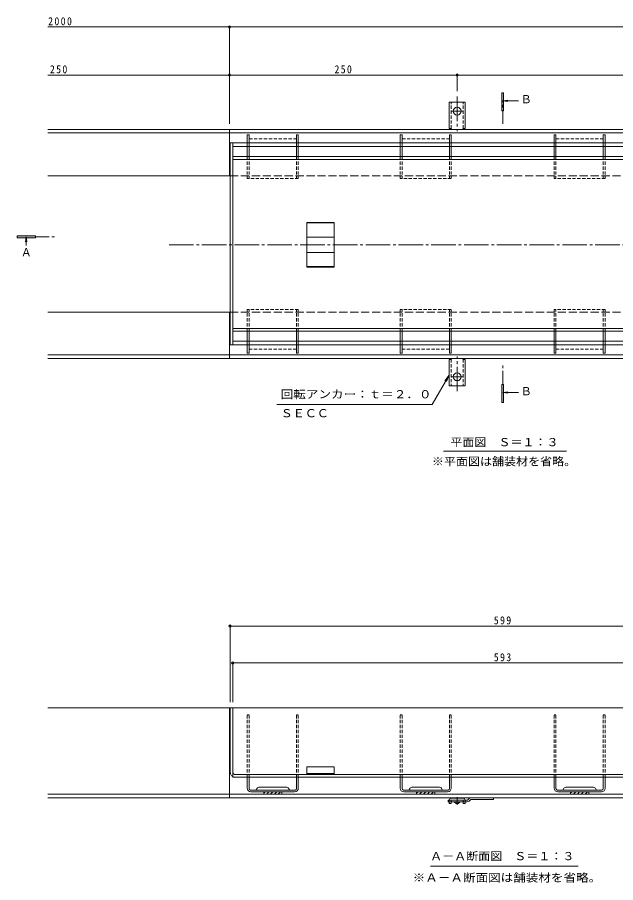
# Model space of a CAD drawing. Units: millimetres at full size, sheet at 1:3. Extents: x -1082 to 1176, y -817 to 815.
# Drawn here: x -1082 to -425, y -496 to 455 of the extents above; entities that cross this region are included whole.
import ezdxf
from ezdxf.enums import TextEntityAlignment as Align

# ---------------------------------------------------------------- set-up
doc = ezdxf.new("R2010")
doc.units = ezdxf.units.MM
doc.header["$LTSCALE"] = 3
doc.header["$PDMODE"] = 32
doc.header["$PDSIZE"] = 2.4
for name, pattern in [('CHAIN1', [8, 5, -1, 1, -1]), ('CHAIN2', [12, 9, -1, 1, -1]), ('DASHED1', [1.8, 1.2, -0.6]), ('DASHED2', [3, 2, -1]), ('DASHED3', [4, 3, -1])]:
    doc.linetypes.add(name, pattern=pattern)
for name, color, linetype, lineweight in [('B-0', 7, 'CHAIN2', 18), ('B-1', 2, 'Continuous', 18), ('B-2', 3, 'Continuous', 18), ('B-3', 4, 'Continuous', 18), ('B-4', 7, 'Continuous', 18), ('B-5', 7, 'Continuous', 18), ('B-9', 4, 'Continuous', 18), ('B-A', 6, 'Continuous', 18)]:
    doc.layers.add(name, color=color, linetype=linetype, lineweight=lineweight)
doc.styles.add('ＭＳ ゴシック', font='')
doc.styles.get('ＭＳ ゴシック').set_extended_font_data('MS Gothic')

msp = doc.modelspace()

# ---------------------------------------------------------------- linework, layer by layer
at = {"layer": 'B-0'}
msp.add_line((-915.642, 205.268), (-90.242, 205.268), dxfattribs=at)
at = {"layer": 'B-1'}
for p, q in [((-607.922, 333.134), (-607.922, 362.134)), ((-599.172, 362.134), (-607.922, 362.134)), ((-599.172, 362.134), (-590.422, 362.134)), ((-590.422, 333.134), (-590.422, 362.134)), ((-607.922, 333.134), (-606.672, 333.134)), ((-590.422, 333.134), (-591.672, 333.134)), ((-1048.672, 332.134), (-49.672, 332.134)), ((-1048.672, 328.134), (-49.672, 328.134)), ((-849.172, 281.134), (-849.172, 332.134)), ((-1048.672, 281.134), (-848.672, 281.134)), ((-1048.672, 131.134), (-848.672, 131.134)), ((-849.172, 80.134), (-849.172, 131.134)), ((-1048.672, 84.134), (-49.672, 84.134)), ((-1048.672, 80.134), (-49.672, 80.134)), ((-607.922, 79.135), (-607.922, 50.135)), ((-607.922, 79.135), (-606.672, 79.135)), ((-590.422, 79.135), (-591.672, 79.135)), ((-590.422, 79.135), (-590.422, 50.135)), ((-599.172, 50.135), (-607.922, 50.135)), ((-599.172, 50.135), (-590.422, 50.135)), ((-848.672, -303.606), (-1048.672, -303.606)), ((-849.172, -303.606), (-849.172, -402.606)), ((-49.672, -398.606), (-1048.672, -398.606)), ((-49.672, -402.606), (-1048.672, -402.606))]:
    msp.add_line(p, q, dxfattribs=at)
at = {"layer": 'B-1', "linetype": 'DASHED1'}
for p, q in [((-605.922, 332.989), (-605.922, 362.134)), ((-592.422, 332.989), (-592.422, 362.134)), ((-605.922, 79.28), (-605.922, 50.135)), ((-592.422, 79.28), (-592.422, 50.135))]:
    msp.add_line(p, q, dxfattribs=at)
at = {"layer": 'B-1', "linetype": 'CHAIN2'}
for p, q in [((-599.172, 368.082), (-599.172, 329.969)), ((-599.172, 352.134), (-604.948, 352.134)), ((-599.172, 352.134), (-593.396, 352.134)), ((-599.172, 44.187), (-599.172, 82.3)), ((-599.172, 60.135), (-604.948, 60.135)), ((-599.172, 60.135), (-593.396, 60.135))]:
    msp.add_line(p, q, dxfattribs=at)
at = {"layer": 'B-1', "linetype": 'DASHED3'}
for p, q in [((-848.672, 281.134), (-49.672, 281.134)), ((-848.672, 131.135), (-49.672, 131.135))]:
    msp.add_line(p, q, dxfattribs=at)
at = {"layer": 'B-1'}
for centre in [(-599.172, 352.134), (-599.172, 60.135)]:
    msp.add_circle(centre, 4.25, dxfattribs=at)
for centre, start, end in [((-606.672, 331.134), 30.00051, 90), ((-591.672, 331.134), 90, 149.99949), ((-606.672, 81.135), 270, 329.99949), ((-591.672, 81.135), 210.00051, 270)]:
    msp.add_arc(centre, 2, start, end, dxfattribs=at)
at = {"layer": 'B-2'}
for p, q in [((-848.672, 317.134), (-848.672, 95.134)), ((-845.672, 317.134), (-845.672, 95.134)), ((-845.672, 302.134), (-252.672, 302.134)), ((-845.672, 299.134), (-252.672, 299.134)), ((-764.172, 180.814), (-764.172, 229.723)), ((-734.172, 229.723), (-764.172, 229.723)), ((-734.172, 229.223), (-764.172, 229.223)), ((-734.172, 229.723), (-734.172, 180.814)), ((-734.172, 213.634), (-764.172, 213.634)), ((-734.172, 196.902), (-764.172, 196.902)), ((-734.172, 181.314), (-764.172, 181.314)), ((-734.172, 180.814), (-764.172, 180.814)), ((-845.672, 113.134), (-252.672, 113.134)), ((-845.672, 110.134), (-252.672, 110.134)), ((-249.672, -303.607), (-848.672, -303.607)), ((-848.672, -374.106), (-848.672, -303.607)), ((-845.672, -374.106), (-845.672, -303.607)), ((-764.172, -377.106), (-764.172, -368.606)), ((-845.672, -380.106), (-845.672, -379.303)), ((-845.672, -380.106), (-252.672, -380.106)), ((-842.672, -377.106), (-255.672, -377.106)), ((-764.172, -376.106), (-734.172, -376.106))]:
    msp.add_line(p, q, dxfattribs=at)
at = {"layer": 'B-2', "linetype": 'DASHED1'}
msp.add_line((-845.672, -379.303), (-845.672, -374.106), dxfattribs=at)
at = {"layer": 'B-2'}
msp.add_lwpolyline([(-734.172, -377.106), (-734.172, -368.606), (-764.172, -368.606)], dxfattribs=at)
for radius in [6, 3]:
    msp.add_arc((-842.672, -374.106), radius, 180, 270, dxfattribs=at)
at = {"layer": 'B-3'}
for p, q in [((-827.672, 326.134), (-829.672, 326.134)), ((-829.672, 326.134), (-829.672, 317.134)), ((-827.672, 326.134), (-827.672, 317.134)), ((-773.672, 326.134), (-775.672, 326.134)), ((-775.672, 326.134), (-775.672, 317.134)), ((-773.672, 326.134), (-773.672, 317.134)), ((-659.672, 326.134), (-661.672, 326.134)), ((-661.672, 326.134), (-661.672, 317.134)), ((-659.672, 326.134), (-659.672, 317.134)), ((-605.672, 326.134), (-607.672, 326.134)), ((-607.672, 326.134), (-607.672, 317.134)), ((-605.672, 326.134), (-605.672, 317.134)), ((-490.672, 326.134), (-492.672, 326.134)), ((-492.672, 326.134), (-492.672, 317.134)), ((-490.672, 326.134), (-490.672, 317.134)), ((-436.672, 326.134), (-438.672, 326.134)), ((-438.672, 326.134), (-438.672, 317.134)), ((-436.672, 326.134), (-436.672, 317.134)), ((-829.672, 313.134), (-829.672, 302.134)), ((-827.672, 313.134), (-827.672, 302.134)), ((-775.672, 313.134), (-775.672, 302.134)), ((-773.672, 313.134), (-773.672, 302.134)), ((-661.672, 313.134), (-661.672, 302.134)), ((-659.672, 313.134), (-659.672, 302.134)), ((-607.672, 313.134), (-607.672, 302.134)), ((-605.672, 313.134), (-605.672, 302.134)), ((-492.672, 313.134), (-492.672, 302.134)), ((-490.672, 313.134), (-490.672, 302.134)), ((-438.672, 313.134), (-438.672, 302.134)), ((-436.672, 313.134), (-436.672, 302.134)), ((-829.672, 99.134), (-829.672, 110.134)), ((-827.672, 99.134), (-827.672, 110.134)), ((-775.672, 99.134), (-775.672, 110.134)), ((-773.672, 99.134), (-773.672, 110.134)), ((-661.672, 99.134), (-661.672, 110.134)), ((-659.672, 99.134), (-659.672, 110.134)), ((-607.672, 99.134), (-607.672, 110.134)), ((-605.672, 99.134), (-605.672, 110.134)), ((-492.672, 99.134), (-492.672, 110.134)), ((-490.672, 99.134), (-490.672, 110.134)), ((-438.672, 99.134), (-438.672, 110.134)), ((-436.672, 99.134), (-436.672, 110.134)), ((-829.672, 86.135), (-829.672, 95.134)), ((-827.672, 86.135), (-827.672, 95.134)), ((-775.672, 86.135), (-775.672, 95.134)), ((-773.672, 86.135), (-773.672, 95.134)), ((-661.672, 86.135), (-661.672, 95.134)), ((-659.672, 86.135), (-659.672, 95.134)), ((-607.672, 86.135), (-607.672, 95.134)), ((-605.672, 86.135), (-605.672, 95.134)), ((-492.672, 86.135), (-492.672, 95.134)), ((-490.672, 86.135), (-490.672, 95.134)), ((-438.672, 86.135), (-438.672, 95.134)), ((-436.672, 86.135), (-436.672, 95.134)), ((-827.672, 86.135), (-829.672, 86.135)), ((-773.672, 86.135), (-775.672, 86.135)), ((-659.672, 86.135), (-661.672, 86.135)), ((-605.672, 86.135), (-607.672, 86.135)), ((-490.672, 86.135), (-492.672, 86.135)), ((-436.672, 86.135), (-438.672, 86.135)), ((-829.672, -380.106), (-827.672, -380.106)), ((-829.672, -392.106), (-829.672, -380.106)), ((-827.672, -392.606), (-827.672, -380.106)), ((-775.672, -380.106), (-773.672, -380.106)), ((-775.672, -392.606), (-775.672, -380.106)), ((-773.672, -392.106), (-773.672, -380.106)), ((-661.672, -380.106), (-659.672, -380.106)), ((-661.672, -392.106), (-661.672, -380.106)), ((-659.672, -392.606), (-659.672, -380.106)), ((-607.672, -380.106), (-605.672, -380.106)), ((-607.672, -392.606), (-607.672, -380.106)), ((-605.672, -392.106), (-605.672, -380.106)), ((-492.672, -380.106), (-490.672, -380.106)), ((-492.672, -392.106), (-492.672, -380.106)), ((-490.672, -392.606), (-490.672, -380.106)), ((-438.672, -380.106), (-436.672, -380.106)), ((-438.672, -392.606), (-438.672, -380.106)), ((-436.672, -392.106), (-436.672, -380.106)), ((-826.172, -394.106), (-777.172, -394.106)), ((-825.672, -396.106), (-777.672, -396.106)), ((-786.422, -391.106), (-816.922, -391.106)), ((-810.128, -396.106), (-811.672, -397.65)), ((-805.886, -396.106), (-808.386, -398.606)), ((-801.643, -396.106), (-804.143, -398.606)), ((-797.4, -396.106), (-799.9, -398.606)), ((-793.158, -396.106), (-795.658, -398.606)), ((-791.672, -398.606), (-791.672, -396.106)), ((-609.172, -394.106), (-658.172, -394.106)), ((-657.672, -396.106), (-609.672, -396.106)), ((-618.422, -391.106), (-648.922, -391.106)), ((-642.128, -396.106), (-643.672, -397.65)), ((-637.886, -396.106), (-640.386, -398.606)), ((-633.643, -396.106), (-636.143, -398.606)), ((-629.4, -396.106), (-631.9, -398.606)), ((-625.158, -396.106), (-627.658, -398.606)), ((-623.672, -398.606), (-623.672, -396.106)), ((-440.172, -394.106), (-489.172, -394.106)), ((-440.672, -396.106), (-488.672, -396.106)), ((-449.422, -391.106), (-479.922, -391.106)), ((-473.128, -396.106), (-474.672, -397.65)), ((-468.886, -396.106), (-471.386, -398.606)), ((-464.643, -396.106), (-467.143, -398.606)), ((-460.4, -396.106), (-462.9, -398.606)), ((-456.158, -396.106), (-458.658, -398.606)), ((-454.672, -398.606), (-454.672, -396.106))]:
    msp.add_line(p, q, dxfattribs=at)
at = {"layer": 'B-3', "linetype": 'DASHED1'}
for p, q in [((-829.672, 317.134), (-829.672, 313.134)), ((-827.672, 321.634), (-775.672, 321.634)), ((-827.672, 317.134), (-827.672, 313.134)), ((-775.672, 317.134), (-775.672, 313.134)), ((-773.672, 317.134), (-773.672, 313.134)), ((-661.672, 317.134), (-661.672, 313.134)), ((-659.672, 321.634), (-607.672, 321.634)), ((-659.672, 317.134), (-659.672, 313.134)), ((-607.672, 317.134), (-607.672, 313.134)), ((-605.672, 317.134), (-605.672, 313.134)), ((-492.672, 317.134), (-492.672, 313.134)), ((-490.672, 321.634), (-438.672, 321.634)), ((-490.672, 317.134), (-490.672, 313.134)), ((-438.672, 317.134), (-438.672, 313.134)), ((-436.672, 317.134), (-436.672, 313.134)), ((-829.672, 302.134), (-829.672, 278.134)), ((-827.672, 302.134), (-827.672, 278.134)), ((-775.672, 302.134), (-775.672, 278.134)), ((-773.672, 302.134), (-773.672, 278.134)), ((-661.672, 302.134), (-661.672, 278.134)), ((-659.672, 302.134), (-659.672, 278.134)), ((-607.672, 302.134), (-607.672, 278.134)), ((-605.672, 302.134), (-605.672, 278.134)), ((-492.672, 302.134), (-492.672, 278.134)), ((-490.672, 302.134), (-490.672, 278.134)), ((-438.672, 302.134), (-438.672, 278.134)), ((-436.672, 302.134), (-436.672, 278.134)), ((-773.672, 278.134), (-829.672, 278.134)), ((-605.672, 278.134), (-661.672, 278.134)), ((-436.672, 278.134), (-492.672, 278.134)), ((-773.672, 134.134), (-829.672, 134.134)), ((-829.672, 110.134), (-829.672, 134.134)), ((-827.672, 110.134), (-827.672, 134.134)), ((-775.672, 110.134), (-775.672, 134.134)), ((-773.672, 110.134), (-773.672, 134.134)), ((-605.672, 134.134), (-661.672, 134.134)), ((-661.672, 110.134), (-661.672, 134.134)), ((-659.672, 110.134), (-659.672, 134.134)), ((-607.672, 110.134), (-607.672, 134.134)), ((-605.672, 110.134), (-605.672, 134.134)), ((-436.672, 134.134), (-492.672, 134.134)), ((-492.672, 110.134), (-492.672, 134.134)), ((-490.672, 110.134), (-490.672, 134.134)), ((-438.672, 110.134), (-438.672, 134.134)), ((-436.672, 110.134), (-436.672, 134.134)), ((-829.672, 95.134), (-829.672, 99.134)), ((-827.672, 95.134), (-827.672, 99.134)), ((-775.672, 95.134), (-775.672, 99.134)), ((-773.672, 95.134), (-773.672, 99.134)), ((-661.672, 95.134), (-661.672, 99.134)), ((-659.672, 95.134), (-659.672, 99.134)), ((-607.672, 95.134), (-607.672, 99.134)), ((-605.672, 95.134), (-605.672, 99.134)), ((-492.672, 95.134), (-492.672, 99.134)), ((-490.672, 95.134), (-490.672, 99.134)), ((-438.672, 95.134), (-438.672, 99.134)), ((-436.672, 95.134), (-436.672, 99.134)), ((-775.672, 90.634), (-827.672, 90.634)), ((-607.672, 90.634), (-659.672, 90.634)), ((-438.672, 90.634), (-490.672, 90.634)), ((-829.672, -311.607), (-827.672, -311.607)), ((-829.672, -380.106), (-829.672, -311.607)), ((-827.672, -380.106), (-827.672, -311.607)), ((-775.672, -311.607), (-773.672, -311.607)), ((-775.672, -380.106), (-775.672, -311.607)), ((-773.672, -380.106), (-773.672, -311.607)), ((-661.672, -311.607), (-659.672, -311.607)), ((-661.672, -380.106), (-661.672, -311.607)), ((-659.672, -380.106), (-659.672, -311.607)), ((-607.672, -311.607), (-605.672, -311.607)), ((-607.672, -380.106), (-607.672, -311.607)), ((-605.672, -380.106), (-605.672, -311.607)), ((-492.672, -311.607), (-490.672, -311.607)), ((-492.672, -380.106), (-492.672, -311.607)), ((-490.672, -380.106), (-490.672, -311.607)), ((-438.672, -311.607), (-436.672, -311.607)), ((-438.672, -380.106), (-438.672, -311.607)), ((-436.672, -380.106), (-436.672, -311.607))]:
    msp.add_line(p, q, dxfattribs=at)
at = {"layer": 'B-3'}
for points in [[(-791.672, -398.606), (-811.672, -398.606), (-811.672, -396.106)], [(-623.672, -398.606), (-643.672, -398.606), (-643.672, -396.106)], [(-454.672, -398.606), (-474.672, -398.606), (-474.672, -396.106)]]:
    msp.add_lwpolyline(points, dxfattribs=at)
for centre, radius, start, end in [((-825.672, -392.106), 4, 180, 270), ((-826.172, -392.606), 1.5, 180, 270), ((-820.795, -392.606), 1.5, 270, 345.52249), ((-816.922, -393.606), 2.5, 90, 165.52249), ((-786.422, -393.606), 2.5, 14.47751, 90), ((-782.549, -392.606), 1.5, 194.47751, 270), ((-777.672, -392.106), 4, 270, 0), ((-777.172, -392.606), 1.5, 270, 0), ((-657.672, -392.106), 4, 180, 270), ((-658.172, -392.606), 1.5, 180, 270), ((-652.795, -392.606), 1.5, 270, 345.52249), ((-648.922, -393.606), 2.5, 90, 165.52249), ((-618.422, -393.606), 2.5, 14.47751, 90), ((-614.549, -392.606), 1.5, 194.47751, 270), ((-609.672, -392.106), 4, 270, 0), ((-609.172, -392.606), 1.5, 270, 0), ((-488.672, -392.106), 4, 180, 270), ((-489.172, -392.606), 1.5, 180, 270), ((-483.795, -392.606), 1.5, 270, 345.52249), ((-479.922, -393.606), 2.5, 90, 165.52249), ((-449.422, -393.606), 2.5, 14.47751, 90), ((-445.549, -392.606), 1.5, 194.47751, 270), ((-440.672, -392.106), 4, 270, 0), ((-440.172, -392.606), 1.5, 270, 0)]:
    msp.add_arc(centre, radius, start, end, dxfattribs=at)
at = {"layer": 'B-4'}
for p, q in [((-849.172, 444.648), (-1048.672, 444.648)), ((-849.172, 445.548), (-849.172, 338.134)), ((-849.172, 444.648), (-49.672, 444.648)), ((-849.172, 391.841), (-1048.672, 391.841)), ((-849.172, 391.841), (-599.172, 391.841)), ((-599.172, 392.741), (-599.172, 374.082)), ((-599.172, 391.841), (-99.172, 391.841)), ((-848.672, -212.984), (-848.672, -297.606)), ((-848.672, -213.884), (-249.672, -213.884)), ((-845.672, -253.567), (-845.672, -297.606)), ((-845.672, -254.467), (-252.672, -254.467))]:
    msp.add_line(p, q, dxfattribs=at)
for p in [(-849.172, 444.648), (-849.172, 391.841), (-599.172, 391.841), (-848.672, -213.884), (-845.672, -254.467)]:
    msp.add_point(p, dxfattribs=at)
at = {"layer": 'B-5', "color": 4}
for p, q in [((-550.172, 352.413), (-550.172, 372.413)), ((-549.172, 363.442), (-543.567, 364.18)), ((-549.172, 363.442), (-543.567, 362.705)), ((-549.172, 363.442), (-531.956, 363.442)), ((-1082.255, 214.989), (-1082.255, 212.989)), ((-1062.255, 214.989), (-1082.255, 214.989)), ((-1082.255, 212.989), (-1062.255, 212.989)), ((-1072.489, 213.989), (-1073.225, 208.403)), ((-1072.489, 213.989), (-1071.754, 208.403)), ((-1072.489, 213.989), (-1072.489, 204.586)), ((-1062.255, 212.989), (-1062.255, 214.989)), ((-550.172, 31.725), (-550.172, 51.725)), ((-549.172, 42.801), (-543.567, 43.539)), ((-549.172, 42.801), (-543.567, 42.063)), ((-549.172, 42.801), (-531.956, 42.801))]:
    msp.add_line(p, q, dxfattribs=at)
at = {"layer": 'B-5', "color": 4, "linetype": 'CHAIN1'}
for p, q in [((-549.172, 338.141), (-549.172, 363.442)), ((-1062.255, 213.989), (-1039.064, 213.989)), ((-549.172, 51.725), (-549.172, 72.86))]:
    msp.add_line(p, q, dxfattribs=at)
at = {"layer": 'B-5'}
for p, q in [((-608.079, 61.799), (-626.589, 29.739)), ((-608.079, 61.799), (-612.645, 55.849)), ((-608.079, 61.799), (-610.949, 54.87)), ((-797.136, 29.739), (-626.589, 29.739)), ((-614.303, -21.728), (-478.914, -21.728)), ((-628.637, -477.824), (-466.383, -477.824))]:
    msp.add_line(p, q, dxfattribs=at)
at = {"layer": 'B-5', "color": 4}
for points in [[(-550.172, 372.413), (-548.172, 372.413), (-548.172, 352.413), (-550.172, 352.413)], [(-550.172, 51.725), (-548.172, 51.725), (-548.172, 31.725), (-550.172, 31.725)]]:
    msp.add_lwpolyline(points, dxfattribs=at)
for points in [[(-550.172, 372.413), (-550.172, 352.413), (-548.172, 372.413), (-548.172, 352.413)], [(-1062.255, 214.989), (-1062.255, 212.989), (-1082.255, 214.989), (-1082.255, 212.989)], [(-550.172, 51.725), (-550.172, 31.725), (-548.172, 51.725), (-548.172, 31.725)]]:
    msp.add_solid(points, dxfattribs=at)
at = {"layer": 'B-9', "color": 3}
for p, q in [((-609.172, -405.106), (-587.672, -405.106)), ((-609.172, -405.106), (-609.172, -407.106)), ((-588.086, -407.106), (-609.172, -407.106)), ((-586.05, -403.485), (-587.672, -405.106)), ((-585.965, -406.228), (-584.343, -404.606)), ((-584.343, -404.606), (-559.172, -404.606)), ((-583.929, -402.606), (-559.172, -402.606)), ((-559.172, -402.606), (-559.172, -404.606))]:
    msp.add_line(p, q, dxfattribs=at)
at = {"layer": 'B-9', "linetype": 'DASHED2'}
for p, q in [((-607.922, -405.106), (-607.922, -407.106)), ((-605.922, -407.106), (-605.922, -406.106)), ((-592.422, -407.106), (-592.422, -406.106)), ((-590.422, -407.106), (-590.422, -405.106))]:
    msp.add_line(p, q, dxfattribs=at)
at = {"layer": 'B-9'}
for p, q in [((-607.922, -407.106), (-607.922, -408.906)), ((-605.922, -408.906), (-607.922, -408.906)), ((-592.422, -403.106), (-605.922, -403.106)), ((-605.922, -407.106), (-605.922, -408.906)), ((-592.422, -407.106), (-592.422, -408.906)), ((-590.422, -408.906), (-592.422, -408.906)), ((-590.422, -407.106), (-590.422, -408.906))]:
    msp.add_line(p, q, dxfattribs=at)
at = {"layer": 'B-9', "color": 2}
for p, q in [((-601.922, -407.606), (-601.922, -407.106)), ((-600.171, -409.106), (-601.922, -407.606)), ((-596.422, -407.606), (-601.922, -407.606)), ((-596.422, -407.606), (-598.172, -409.106)), ((-596.422, -407.606), (-596.422, -407.106)), ((-598.172, -409.106), (-600.171, -409.106))]:
    msp.add_line(p, q, dxfattribs=at)
at = {"layer": 'B-9', "linetype": 'CHAIN1'}
msp.add_line((-599.172, -402.01), (-599.172, -410.295), dxfattribs=at)
at = {"layer": 'B-9'}
for centre, start, end in [((-605.922, -405.106), 90, 180), ((-592.422, -405.106), 0, 90)]:
    msp.add_arc(centre, 2, start, end, dxfattribs=at)
at = {"layer": 'B-9', "linetype": 'DASHED2'}
for centre, start, end in [((-604.922, -406.106), 90, 180), ((-593.422, -406.106), 0, 90)]:
    msp.add_arc(centre, 1, start, end, dxfattribs=at)
at = {"layer": 'B-9', "color": 3}
for centre, start, end in [((-588.086, -404.106), 270, 314.99996), ((-583.929, -405.606), 90, 134.99996)]:
    msp.add_arc(centre, 3, start, end, dxfattribs=at)
at = {"layer": 'B-A'}
for p, q in [((-848.672, 317.134), (-249.672, 317.134)), ((-845.672, 313.134), (-252.672, 313.134)), ((-249.672, 95.134), (-848.672, 95.134)), ((-845.672, 99.134), (-252.672, 99.134))]:
    msp.add_line(p, q, dxfattribs=at)

# ---------------------------------------------------------------- texts
at = {"layer": 'B-4', "color": 2, "char_height": 8.798, "attachment_point": 7, "style": 'ＭＳ ゴシック'}
for s, insert in [('\\T1.28;\\W0.9;2000', (-1048.408, 446.448)), ('\\T1.27;\\W0.9;250', (-1046.424, 393.641)), ('\\T1.27;\\W0.9;250', (-733.922, 393.641)), ('\\T1.27;\\W0.9;599', (-558.922, -212.084)), ('\\T1.27;\\W0.9;593', (-558.922, -252.667))]:
    msp.add_mtext(s, dxfattribs=dict(at, insert=insert))
at = {"layer": 'B-5', "color": 2, "style": 'ＭＳ ゴシック'}
for s, p in [('Ｂ', (-529.337, 358.144)), ('Ａ', (-1078.411, 189.861)), ('Ｂ', (-529.337, 37.152))]:
    msp.add_text(s, height=8.798, dxfattribs=at).set_placement(p, align=Align.BOTTOM_LEFT)
for s, width, p in [('回転アンカー：ｔ＝２．０', 1.15, (-792.947, 33.849)), ('ＳＥＣＣ', 1.1, (-792.947, 12.979)), ('平面図\u3000Ｓ＝１：３', 1.1, (-606.632, -18.817)), ('※平面図は舗装材を省略。', 1.1, (-626.882, -40.033)), ('Ａ－Ａ断面図\u3000Ｓ＝１：３', 1.1, (-628.844, -473.867)), ('※Ａ－Ａ断面図は舗装材を省略。', 1.15, (-648.01, -497.547))]:
    msp.add_text(s, height=8.798, dxfattribs=dict(at, width=width)).set_placement(p, align=Align.BOTTOM_LEFT)

doc.saveas('drawing.dxf')
